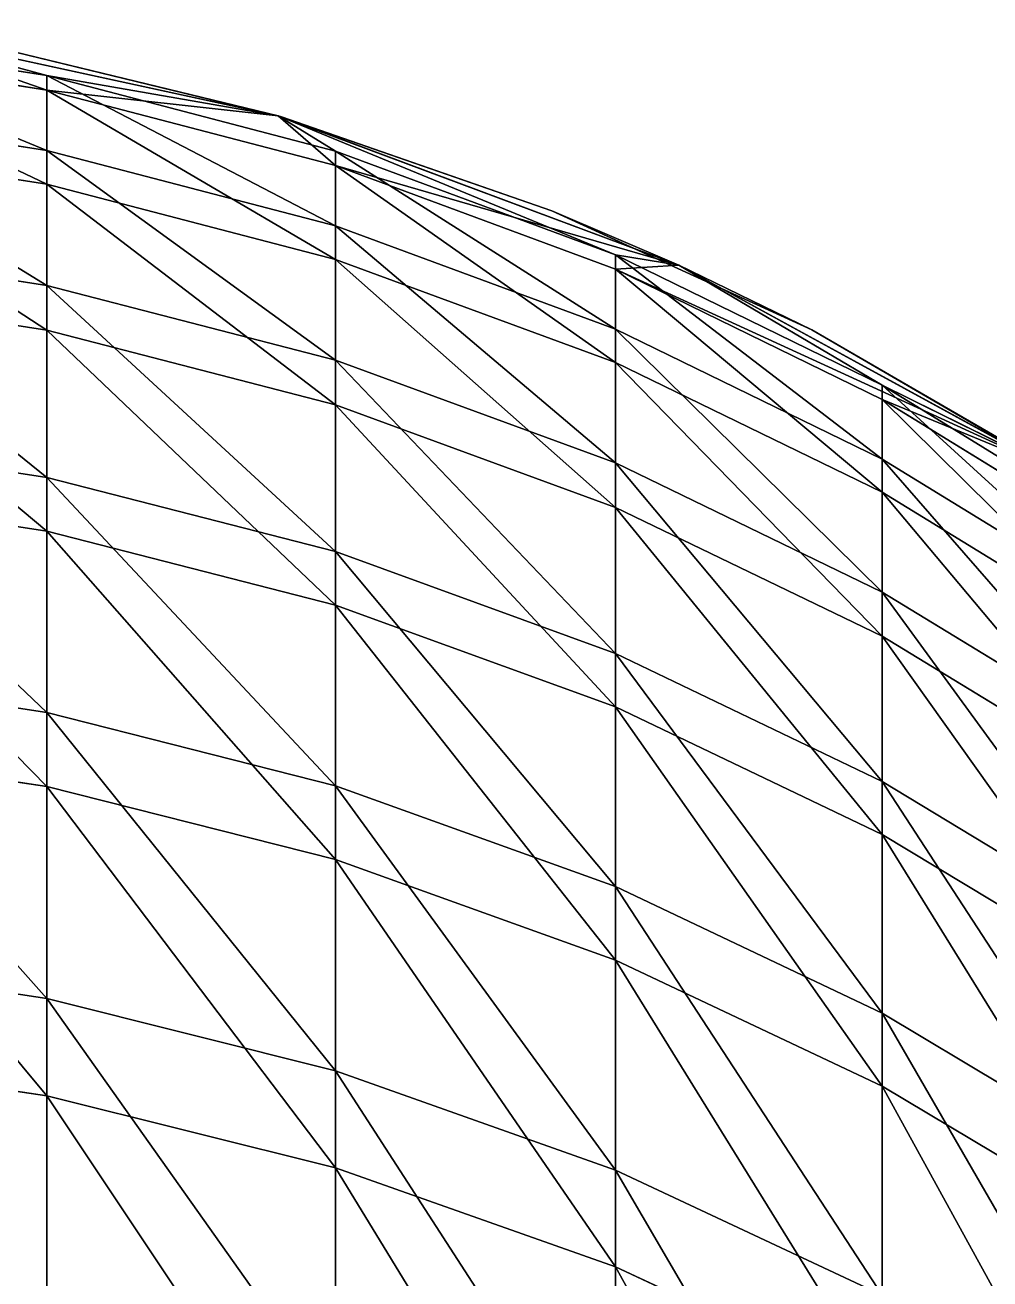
# Model space of a CAD drawing. Extents: x 207 to 387, y 94 to 160.
# Drawn here: x 252.8152 to 252.8877, y 159.5934 to 159.6876 of the extents above; entities that cross this region are included whole.
import ezdxf

# ---------------------------------------------------------------- set-up
doc = ezdxf.new("R2010")
doc.units = 0
doc.header["$LTSCALE"] = 2.54
doc.layers.get('0').update_dxf_attribs({"color": 13, "linetype": 'CONTINUOUS'})

# ---------------------------------------------------------------- blocks, each defined once
blk = doc.blocks.new('SP_05_ALTFIELD_CREDENZA_DW')
at = {"color": 0}
for p, q in [((133.834298, 0.122573, 76.481579), (133.834298, 0.095578, 76.560251)), ((133.834298, 0.122573, 76.481579), (133.834298, 0.095578, 76.560251)), ((133.85531, 0.11526, 76.478863), (133.85531, 0.088138, 76.557903)), ((133.85531, 0.11526, 76.478863), (133.85531, 0.088138, 76.557903)), ((133.834298, 0.088323, 79.791148), (133.834298, 0.113393, 79.868066)), ((133.834298, 0.088323, 79.791148), (133.834298, 0.113393, 79.868066)), ((133.876994, 0.109942, 76.476889), (133.876994, 0.08273, 76.556197)), ((133.876994, 0.109942, 76.476889), (133.876994, 0.08273, 76.556197)), ((133.85531, 0.080849, 79.793383), (133.85531, 0.106035, 79.870665)), ((133.85531, 0.080849, 79.793383), (133.85531, 0.106035, 79.870665)), ((133.834298, 0.095578, 76.560251), (133.814262, 0.104923, 76.5632)), ((133.814262, 0.104923, 76.5632), (133.814262, 0.082016, 76.642649)), ((133.814262, 0.104923, 76.5632), (133.814262, 0.082016, 76.642649)), ((133.834298, 0.095578, 76.560251), (133.814262, 0.104923, 76.5632)), ((133.876994, 0.075418, 79.795011), (133.876994, 0.100686, 79.87255)), ((133.876994, 0.075418, 79.795011), (133.876994, 0.100686, 79.87255)), ((133.834298, 0.088323, 79.791148), (133.814262, 0.09771, 79.788337)), ((133.834298, 0.088323, 79.791148), (133.814262, 0.09771, 79.788337)), ((133.814262, 0.076523, 79.710752), (133.814262, 0.09771, 79.788337)), ((133.814262, 0.076523, 79.710752), (133.814262, 0.09771, 79.788337)), ((133.85531, 0.088138, 76.557903), (133.834298, 0.095578, 76.560251)), ((133.834298, 0.095578, 76.560251), (133.834298, 0.072537, 76.64017)), ((133.834298, 0.095578, 76.560251), (133.834298, 0.072537, 76.64017)), ((133.85531, 0.088138, 76.557903), (133.834298, 0.095578, 76.560251)), ((133.814262, 0.082016, 76.642649), (133.795702, 0.093095, 76.645546)), ((133.814262, 0.082016, 76.642649), (133.795702, 0.093095, 76.645546)), ((133.814262, 0.076523, 79.710752), (133.795702, 0.08764, 79.708002)), ((133.814262, 0.076523, 79.710752), (133.795702, 0.08764, 79.708002)), ((133.85531, 0.080849, 79.793383), (133.834298, 0.088323, 79.791148)), ((133.85531, 0.080849, 79.793383), (133.834298, 0.088323, 79.791148)), ((133.834298, 0.06701, 79.713104), (133.834298, 0.088323, 79.791148)), ((133.834298, 0.06701, 79.713104), (133.834298, 0.088323, 79.791148)), ((133.876994, 0.08273, 76.556197), (133.85531, 0.088138, 76.557903)), ((133.85531, 0.088138, 76.557903), (133.85531, 0.064991, 76.638196)), ((133.85531, 0.088138, 76.557903), (133.85531, 0.064991, 76.638196)), ((133.876994, 0.08273, 76.556197), (133.85531, 0.088138, 76.557903)), ((133.834298, 0.072537, 76.64017), (133.814262, 0.082016, 76.642649)), ((133.814262, 0.082016, 76.642649), (133.814262, 0.063096, 76.723141)), ((133.814262, 0.082016, 76.642649), (133.814262, 0.063096, 76.723141)), ((133.834298, 0.072537, 76.64017), (133.814262, 0.082016, 76.642649)), ((133.899138, 0.079407, 76.555149), (133.876994, 0.08273, 76.556197)), ((133.876994, 0.08273, 76.556197), (133.876994, 0.059505, 76.636761)), ((133.876994, 0.08273, 76.556197), (133.876994, 0.059505, 76.636761)), ((133.899138, 0.079407, 76.555149), (133.876994, 0.08273, 76.556197)), ((133.876994, 0.075418, 79.795011), (133.85531, 0.080849, 79.793383)), ((133.876994, 0.075418, 79.795011), (133.85531, 0.080849, 79.793383)), ((133.85531, 0.059436, 79.714975), (133.85531, 0.080849, 79.793383)), ((133.85531, 0.059436, 79.714975), (133.85531, 0.080849, 79.793383)), ((133.834298, 0.06701, 79.713104), (133.814262, 0.076523, 79.710752)), ((133.834298, 0.06701, 79.713104), (133.814262, 0.076523, 79.710752)), ((133.814262, 0.05912, 79.632231), (133.814262, 0.076523, 79.710752)), ((133.814262, 0.05912, 79.632231), (133.814262, 0.076523, 79.710752)), ((133.899138, 0.072077, 79.79601), (133.876994, 0.075418, 79.795011)), ((133.899138, 0.072077, 79.79601), (133.876994, 0.075418, 79.795011)), ((133.876994, 0.053933, 79.716335), (133.876994, 0.075418, 79.795011)), ((133.876994, 0.053933, 79.716335), (133.876994, 0.075418, 79.795011)), ((133.814262, 0.063096, 76.723141), (133.795702, 0.074305, 76.725482)), ((133.814262, 0.063096, 76.723141), (133.795702, 0.074305, 76.725482)), ((133.85531, 0.064991, 76.638196), (133.834298, 0.072537, 76.64017)), ((133.834298, 0.072537, 76.64017), (133.834298, 0.053503, 76.721139)), ((133.834298, 0.072537, 76.64017), (133.834298, 0.053503, 76.721139)), ((133.85531, 0.064991, 76.638196), (133.834298, 0.072537, 76.64017)), ((133.814262, 0.05912, 79.632231), (133.795702, 0.070354, 79.630024)), ((133.814262, 0.05912, 79.632231), (133.795702, 0.070354, 79.630024)), ((133.85531, 0.059436, 79.714975), (133.834298, 0.06701, 79.713104)), ((133.85531, 0.059436, 79.714975), (133.834298, 0.06701, 79.713104)), ((133.834298, 0.049504, 79.634119), (133.834298, 0.06701, 79.713104)), ((133.834298, 0.049504, 79.634119), (133.834298, 0.06701, 79.713104)), ((133.876994, 0.059505, 76.636761), (133.85531, 0.064991, 76.638196)), ((133.85531, 0.064991, 76.638196), (133.85531, 0.045868, 76.719543)), ((133.85531, 0.064991, 76.638196), (133.85531, 0.045868, 76.719543)), ((133.876994, 0.059505, 76.636761), (133.85531, 0.064991, 76.638196)), ((133.834298, 0.053503, 76.721139), (133.814262, 0.063096, 76.723141)), ((133.814262, 0.063096, 76.723141), (133.814262, 0.048209, 76.804477)), ((133.814262, 0.063096, 76.723141), (133.814262, 0.048209, 76.804477)), ((133.834298, 0.053503, 76.721139), (133.814262, 0.063096, 76.723141)), ((133.814262, 0.048209, 76.804477), (133.795702, 0.059522, 76.806256)), ((133.814262, 0.048209, 76.804477), (133.795702, 0.059522, 76.806256)), ((133.876994, 0.053933, 79.716335), (133.85531, 0.059436, 79.714975)), ((133.876994, 0.053933, 79.716335), (133.85531, 0.059436, 79.714975)), ((133.85531, 0.041848, 79.63562), (133.85531, 0.059436, 79.714975)), ((133.85531, 0.041848, 79.63562), (133.85531, 0.059436, 79.714975)), ((133.899138, 0.05613, 76.635878), (133.876994, 0.059505, 76.636761)), ((133.876994, 0.059505, 76.636761), (133.876994, 0.040316, 76.718382)), ((133.876994, 0.059505, 76.636761), (133.876994, 0.040316, 76.718382)), ((133.899138, 0.05613, 76.635878), (133.876994, 0.059505, 76.636761)), ((133.834298, 0.049504, 79.634119), (133.814262, 0.05912, 79.632231)), ((133.834298, 0.049504, 79.634119), (133.814262, 0.05912, 79.632231)), ((133.814262, 0.044886, 79.548436), (133.814262, 0.05912, 79.632231)), ((133.814262, 0.044886, 79.548436), (133.814262, 0.05912, 79.632231)), ((133.814262, 0.044886, 79.548436), (133.795702, 0.056219, 79.546809)), ((133.814262, 0.044886, 79.548436), (133.795702, 0.056219, 79.546809)), ((133.899138, 0.050547, 79.717173), (133.876994, 0.053933, 79.716335)), ((133.899138, 0.050547, 79.717173), (133.876994, 0.053933, 79.716335)), ((133.876994, 0.036282, 79.636715), (133.876994, 0.053933, 79.716335)), ((133.876994, 0.036282, 79.636715), (133.876994, 0.053933, 79.716335)), ((133.85531, 0.045868, 76.719543), (133.834298, 0.053503, 76.721139)), ((133.834298, 0.053503, 76.721139), (133.834298, 0.038528, 76.802953)), ((133.834298, 0.053503, 76.721139), (133.834298, 0.038528, 76.802953)), ((133.85531, 0.045868, 76.719543), (133.834298, 0.053503, 76.721139)), ((133.85531, 0.041848, 79.63562), (133.834298, 0.049504, 79.634119)), ((133.85531, 0.041848, 79.63562), (133.834298, 0.049504, 79.634119)), ((133.834298, 0.035184, 79.54983), (133.834298, 0.049504, 79.634119)), ((133.834298, 0.035184, 79.54983), (133.834298, 0.049504, 79.634119)), ((133.814262, 0.037391, 76.886452), (133.795702, 0.048776, 76.887668)), ((133.814262, 0.037391, 76.886452), (133.795702, 0.048776, 76.887668)), ((133.834298, 0.038528, 76.802953), (133.814262, 0.048209, 76.804477)), ((133.814262, 0.048209, 76.804477), (133.814262, 0.037391, 76.886452)), ((133.814262, 0.048209, 76.804477), (133.814262, 0.037391, 76.886452)), ((133.834298, 0.038528, 76.802953), (133.814262, 0.048209, 76.804477)), ((133.814262, 0.034892, 79.463279), (133.795702, 0.046294, 79.462238)), ((133.814262, 0.034892, 79.463279), (133.795702, 0.046294, 79.462238)), ((133.876994, 0.040316, 76.718382), (133.85531, 0.045868, 76.719543)), ((133.85531, 0.045868, 76.719543), (133.85531, 0.030824, 76.801741)), ((133.85531, 0.045868, 76.719543), (133.85531, 0.030824, 76.801741)), ((133.876994, 0.040316, 76.718382), (133.85531, 0.045868, 76.719543)), ((133.834298, 0.035184, 79.54983), (133.814262, 0.044886, 79.548436)), ((133.834298, 0.035184, 79.54983), (133.814262, 0.044886, 79.548436)), ((133.814262, 0.034892, 79.463279), (133.814262, 0.044886, 79.548436)), ((133.814262, 0.034892, 79.463279), (133.814262, 0.044886, 79.548436)), ((133.795702, 0.041844, 76.974213), (133.814262, 0.030412, 76.973598)), ((133.795702, 0.041844, 76.974213), (133.814262, 0.030412, 76.973598)), ((133.876994, 0.036282, 79.636715), (133.85531, 0.041848, 79.63562)), ((133.876994, 0.036282, 79.636715), (133.85531, 0.041848, 79.63562)), ((133.85531, 0.027462, 79.550939), (133.85531, 0.041848, 79.63562)), ((133.85531, 0.027462, 79.550939), (133.85531, 0.041848, 79.63562)), ((133.814262, 0.029337, 79.378423), (133.795702, 0.04078, 79.37797)), ((133.814262, 0.029337, 79.378423), (133.795702, 0.04078, 79.37797)), ((133.899138, 0.036907, 76.717668), (133.876994, 0.040316, 76.718382)), ((133.876994, 0.040316, 76.718382), (133.876994, 0.02522, 76.800859)), ((133.876994, 0.040316, 76.718382), (133.876994, 0.02522, 76.800859)), ((133.899138, 0.036907, 76.717668), (133.876994, 0.040316, 76.718382)), ((133.85531, 0.030824, 76.801741), (133.834298, 0.038528, 76.802953)), ((133.834298, 0.038528, 76.802953), (133.834298, 0.027648, 76.885412)), ((133.834298, 0.038528, 76.802953), (133.834298, 0.027648, 76.885412)), ((133.85531, 0.030824, 76.801741), (133.834298, 0.038528, 76.802953)), ((133.834298, 0.027648, 76.885412), (133.814262, 0.037391, 76.886452)), ((133.814262, 0.037391, 76.886452), (133.814262, 0.030412, 76.973598)), ((133.814262, 0.037391, 76.886452), (133.814262, 0.030412, 76.973598)), ((133.834298, 0.027648, 76.885412), (133.814262, 0.037391, 76.886452)), ((133.899138, 0.032863, 79.637384), (133.876994, 0.036282, 79.636715)), ((133.899138, 0.032863, 79.637384), (133.876994, 0.036282, 79.636715)), ((133.876994, 0.021849, 79.551746), (133.876994, 0.036282, 79.636715)), ((133.876994, 0.021849, 79.551746), (133.876994, 0.036282, 79.636715)), ((133.819549, 0.025196, 77.186503), (133.801367, 0.035719, 77.062501)), ((133.801367, 0.035719, 79.312502), (133.819549, 0.025196, 79.1885)), ((133.801367, 0.035719, 79.312502), (133.82954, 0.020335, 79.312502)), ((133.801367, 0.035719, 79.312502), (133.819549, 0.025196, 79.1885)), ((133.82954, 0.020335, 77.062501), (133.801367, 0.035719, 77.062501)), ((133.819549, 0.025196, 77.186503), (133.801367, 0.035719, 77.062501)), ((133.82954, 0.020335, 77.062501), (133.801367, 0.035719, 77.062501)), ((133.834298, 0.020623, 76.973073), (133.801367, 0.035719, 77.062501)), ((133.834298, 0.020623, 76.973073), (133.801367, 0.035719, 77.062501)), ((133.814262, 0.030412, 76.973598), (133.801367, 0.035719, 77.062501)), ((133.814262, 0.030412, 76.973598), (133.801367, 0.035719, 77.062501)), ((133.801367, 0.035719, 79.312502), (133.82954, 0.020335, 79.312502)), ((133.801367, 0.035719, 79.312502), (133.814262, 0.029337, 79.378423)), ((133.801367, 0.035719, 79.312502), (133.814262, 0.029337, 79.378423)), ((133.834298, 0.025131, 79.464168), (133.814262, 0.034892, 79.463279)), ((133.834298, 0.025131, 79.464168), (133.814262, 0.034892, 79.463279)), ((133.814262, 0.029337, 79.378423), (133.814262, 0.034892, 79.463279)), ((133.814262, 0.029337, 79.378423), (133.814262, 0.034892, 79.463279)), ((133.85531, 0.027462, 79.550939), (133.834298, 0.035184, 79.54983)), ((133.85531, 0.027462, 79.550939), (133.834298, 0.035184, 79.54983)), ((133.834298, 0.025131, 79.464168), (133.834298, 0.035184, 79.54983)), ((133.834298, 0.025131, 79.464168), (133.834298, 0.035184, 79.54983)), ((133.814262, 0.030412, 76.973598), (133.834298, 0.020623, 76.973073)), ((133.814262, 0.030412, 76.973598), (133.834298, 0.020623, 76.973073)), ((133.876994, 0.02522, 76.800859), (133.85531, 0.030824, 76.801741)), ((133.85531, 0.030824, 76.801741), (133.85531, 0.019892, 76.884585)), ((133.85531, 0.030824, 76.801741), (133.85531, 0.019892, 76.884585)), ((133.876994, 0.02522, 76.800859), (133.85531, 0.030824, 76.801741)), ((133.834298, 0.019545, 79.378814), (133.814262, 0.029337, 79.378423)), ((133.82954, 0.020335, 79.312502), (133.814262, 0.029337, 79.378423)), ((133.834298, 0.019545, 79.378814), (133.814262, 0.029337, 79.378423)), ((133.82954, 0.020335, 79.312502), (133.814262, 0.029337, 79.378423)), ((133.85531, 0.019892, 76.884585), (133.834298, 0.027648, 76.885412)), ((133.834298, 0.027648, 76.885412), (133.834298, 0.020623, 76.973073)), ((133.834298, 0.027648, 76.885412), (133.834298, 0.020623, 76.973073)), ((133.85531, 0.019892, 76.884585), (133.834298, 0.027648, 76.885412)), ((133.876994, 0.021849, 79.551746), (133.85531, 0.027462, 79.550939)), ((133.876994, 0.021849, 79.551746), (133.85531, 0.027462, 79.550939)), ((133.85531, 0.017362, 79.464878), (133.85531, 0.027462, 79.550939)), ((133.85531, 0.017362, 79.464878), (133.85531, 0.027462, 79.550939)), ((133.819549, 0.025196, 79.1885), (133.819549, 0.025196, 77.186503)), ((133.839084, 0.016239, 77.186503), (133.819549, 0.025196, 77.186503)), ((133.819549, 0.025196, 79.1885), (133.819549, 0.025196, 77.186503)), ((133.819549, 0.025196, 79.1885), (133.839084, 0.016239, 79.1885)), ((133.819549, 0.025196, 79.1885), (133.839084, 0.016239, 79.1885)), ((133.819549, 0.025196, 79.1885), (133.82954, 0.020335, 79.312502)), ((133.819549, 0.025196, 79.1885), (133.82954, 0.020335, 79.312502)), ((133.839084, 0.016239, 77.186503), (133.819549, 0.025196, 77.186503)), ((133.82954, 0.020335, 77.062501), (133.819549, 0.025196, 77.186503)), ((133.82954, 0.020335, 77.062501), (133.819549, 0.025196, 77.186503)), ((133.85531, 0.017362, 79.464878), (133.834298, 0.025131, 79.464168)), ((133.85531, 0.017362, 79.464878), (133.834298, 0.025131, 79.464168)), ((133.834298, 0.019545, 79.378814), (133.834298, 0.025131, 79.464168)), ((133.834298, 0.019545, 79.378814), (133.834298, 0.025131, 79.464168)), ((133.899138, 0.021777, 76.800316), (133.876994, 0.02522, 76.800859)), ((133.876994, 0.02522, 76.800859), (133.876994, 0.014251, 76.883984)), ((133.876994, 0.02522, 76.800859), (133.876994, 0.014251, 76.883984)), ((133.899138, 0.021777, 76.800316), (133.876994, 0.02522, 76.800859)), ((133.899138, 0.018399, 79.55224), (133.876994, 0.021849, 79.551746)), ((133.899138, 0.018399, 79.55224), (133.876994, 0.021849, 79.551746)), ((133.876994, 0.011714, 79.465393), (133.876994, 0.021849, 79.551746)), ((133.876994, 0.011714, 79.465393), (133.876994, 0.021849, 79.551746)), ((133.82954, 0.020335, 77.062501), (133.834298, 0.020623, 76.973073)), ((133.82954, 0.020335, 77.062501), (133.834298, 0.020623, 76.973073)), ((133.82954, 0.020335, 79.312502), (133.839084, 0.016239, 79.1885)), ((133.82954, 0.020335, 79.312502), (133.859615, 0.009115, 79.312502)), ((133.859388, 0.009184, 79.1885), (133.82954, 0.020335, 79.312502)), ((133.859388, 0.009184, 79.1885), (133.82954, 0.020335, 79.312502)), ((133.82954, 0.020335, 79.312502), (133.839084, 0.016239, 79.1885)), ((133.839084, 0.016239, 77.186503), (133.82954, 0.020335, 77.062501)), ((133.859615, 0.009115, 77.062501), (133.82954, 0.020335, 77.062501)), ((133.839084, 0.016239, 77.186503), (133.82954, 0.020335, 77.062501)), ((133.859615, 0.009115, 77.062501), (133.82954, 0.020335, 77.062501)), ((133.85531, 0.012837, 76.972654), (133.82954, 0.020335, 77.062501)), ((133.85531, 0.012837, 76.972654), (133.82954, 0.020335, 77.062501)), ((133.82954, 0.020335, 79.312502), (133.859615, 0.009115, 79.312502)), ((133.82954, 0.020335, 79.312502), (133.834298, 0.019545, 79.378814)), ((133.82954, 0.020335, 79.312502), (133.834298, 0.019545, 79.378814)), ((133.834298, 0.020623, 76.973073), (133.85531, 0.012837, 76.972654)), ((133.834298, 0.020623, 76.973073), (133.85531, 0.012837, 76.972654)), ((133.876994, 0.014251, 76.883984), (133.85531, 0.019892, 76.884585)), ((133.85531, 0.019892, 76.884585), (133.85531, 0.012837, 76.972654)), ((133.85531, 0.019892, 76.884585), (133.85531, 0.012837, 76.972654)), ((133.876994, 0.014251, 76.883984), (133.85531, 0.019892, 76.884585)), ((133.85531, 0.011752, 79.379123), (133.834298, 0.019545, 79.378814)), ((133.859615, 0.009115, 79.312502), (133.834298, 0.019545, 79.378814)), ((133.85531, 0.011752, 79.379123), (133.834298, 0.019545, 79.378814)), ((133.859615, 0.009115, 79.312502), (133.834298, 0.019545, 79.378814)), ((133.876994, 0.011714, 79.465393), (133.85531, 0.017362, 79.464878)), ((133.876994, 0.011714, 79.465393), (133.85531, 0.017362, 79.464878)), ((133.85531, 0.011752, 79.379123), (133.85531, 0.017362, 79.464878)), ((133.85531, 0.011752, 79.379123), (133.85531, 0.017362, 79.464878)), ((133.839084, 0.016239, 79.1885), (133.839084, 0.016239, 77.186503)), ((133.839084, 0.016239, 79.1885), (133.859388, 0.009184, 79.1885)), ((133.839084, 0.016239, 77.186503), (133.859615, 0.009115, 77.062501)), ((133.839084, 0.016239, 79.1885), (133.839084, 0.016239, 77.186503)), ((133.839084, 0.016239, 79.1885), (133.859388, 0.009184, 79.1885)), ((133.839084, 0.016239, 77.186503), (133.859615, 0.009115, 77.062501)), ((133.899138, 0.010787, 76.883613), (133.876994, 0.014251, 76.883984)), ((133.876994, 0.014251, 76.883984), (133.876994, 0.007172, 76.972352)), ((133.876994, 0.014251, 76.883984), (133.876994, 0.007172, 76.972352)), ((133.899138, 0.010787, 76.883613), (133.876994, 0.014251, 76.883984)), ((133.85531, 0.012837, 76.972654), (133.876994, 0.007172, 76.972352)), ((133.85531, 0.012837, 76.972654), (133.876994, 0.007172, 76.972352)), ((133.85531, 0.012837, 76.972654), (133.859615, 0.009115, 77.062501)), ((133.85531, 0.012837, 76.972654), (133.859615, 0.009115, 77.062501)), ((133.876994, 0.006084, 79.37935), (133.85531, 0.011752, 79.379123)), ((133.85531, 0.011752, 79.379123), (133.859615, 0.009115, 79.312502)), ((133.85531, 0.011752, 79.379123), (133.859615, 0.009115, 79.312502)), ((133.876994, 0.006084, 79.37935), (133.85531, 0.011752, 79.379123)), ((133.899138, 0.008247, 79.465709), (133.876994, 0.011714, 79.465393)), ((133.899138, 0.008247, 79.465709), (133.876994, 0.011714, 79.465393)), ((133.876994, 0.006084, 79.37935), (133.876994, 0.011714, 79.465393)), ((133.876994, 0.006084, 79.37935), (133.876994, 0.011714, 79.465393)), ((133.859388, 0.009184, 79.1885), (133.859615, 0.009115, 77.062501)), ((133.859388, 0.009184, 79.1885), (133.859615, 0.009115, 77.062501)), ((133.859388, 0.009184, 79.1885), (133.859615, 0.009115, 79.312502)), ((133.859388, 0.009184, 79.1885), (133.859615, 0.009115, 79.312502)), ((133.880269, 0.004096, 77.186503), (133.859615, 0.009115, 77.062501)), ((133.880269, 0.004096, 79.1885), (133.859615, 0.009115, 79.312502)), ((133.859615, 0.009115, 79.312502), (133.890988, 0.00229, 79.312502)), ((133.880269, 0.004096, 79.1885), (133.859615, 0.009115, 79.312502)), ((133.890988, 0.00229, 77.062501), (133.859615, 0.009115, 77.062501)), ((133.880269, 0.004096, 77.186503), (133.859615, 0.009115, 77.062501)), ((133.890988, 0.00229, 77.062501), (133.859615, 0.009115, 77.062501)), ((133.876994, 0.007172, 76.972352), (133.859615, 0.009115, 77.062501)), ((133.876994, 0.007172, 76.972352), (133.859615, 0.009115, 77.062501)), ((133.876994, 0.006084, 79.37935), (133.859615, 0.009115, 79.312502)), ((133.859615, 0.009115, 79.312502), (133.890988, 0.00229, 79.312502)), ((133.876994, 0.006084, 79.37935), (133.859615, 0.009115, 79.312502)), ((133.876994, 0.007172, 76.972352), (133.899138, 0.003691, 76.972166)), ((133.890988, 0.00229, 77.062501), (133.876994, 0.007172, 76.972352)), ((133.876994, 0.007172, 76.972352), (133.899138, 0.003691, 76.972166)), ((133.890988, 0.00229, 77.062501), (133.876994, 0.007172, 76.972352)), ((133.899138, 0.002602, 79.379487), (133.876994, 0.006084, 79.37935)), ((133.890988, 0.00229, 79.312502), (133.876994, 0.006084, 79.37935)), ((133.899138, 0.002602, 79.379487), (133.876994, 0.006084, 79.37935)), ((133.890988, 0.00229, 79.312502), (133.876994, 0.006084, 79.37935))]:
    blk.add_line(p, q, dxfattribs=at)
at = {"color": 18}
mesh = blk.add_polyface(dxfattribs=at)
corners = [(133.814262, 0.13176, 76.484988), (133.834298, 0.095578, 76.560251), (133.834298, 0.122573, 76.481579), (133.814262, 0.104923, 76.5632)]
mesh.append_faces([[corners[k] for k in face] for face in [(0, 1, 2), (1, 0, 3)]], dxfattribs={"vtx0": -1, "color": 18})
mesh = blk.add_polyface(dxfattribs=at)
corners = [(133.814262, 0.122631, 79.864805), (133.834298, 0.088323, 79.791148), (133.814262, 0.09771, 79.788337), (133.834298, 0.113393, 79.868066)]
mesh.append_faces([[corners[k] for k in face] for face in [(0, 1, 2), (1, 0, 3)]], dxfattribs={"vtx0": -1, "color": 18})
mesh = blk.add_polyface(dxfattribs=at)
corners = [(133.834298, 0.122573, 76.481579), (133.85531, 0.088138, 76.557903), (133.85531, 0.11526, 76.478863), (133.834298, 0.095578, 76.560251)]
mesh.append_faces([[corners[k] for k in face] for face in [(0, 1, 2), (1, 0, 3)]], dxfattribs={"vtx0": -1, "color": 18})
mesh = blk.add_polyface(dxfattribs=at)
corners = [(133.795702, 0.115844, 76.566644), (133.814262, 0.082016, 76.642649), (133.814262, 0.104923, 76.5632), (133.795702, 0.093095, 76.645546)]
mesh.append_faces([[corners[k] for k in face] for face in [(0, 1, 2), (1, 0, 3)]], dxfattribs={"vtx0": -1, "color": 18})
mesh = blk.add_polyface(dxfattribs=at)
corners = [(133.85531, 0.11526, 76.478863), (133.876994, 0.08273, 76.556197), (133.876994, 0.109942, 76.476889), (133.85531, 0.088138, 76.557903)]
mesh.append_faces([[corners[k] for k in face] for face in [(0, 1, 2), (1, 0, 3)]], dxfattribs={"vtx0": -1, "color": 18})
mesh = blk.add_polyface(dxfattribs=at)
corners = [(133.834298, 0.113393, 79.868066), (133.85531, 0.080849, 79.793383), (133.834298, 0.088323, 79.791148), (133.85531, 0.106035, 79.870665)]
mesh.append_faces([[corners[k] for k in face] for face in [(0, 1, 2), (1, 0, 3)]], dxfattribs={"vtx0": -1, "color": 18})
mesh = blk.add_polyface(dxfattribs=at)
corners = [(133.876994, 0.109942, 76.476889), (133.899138, 0.079407, 76.555149), (133.899138, 0.106674, 76.475677), (133.876994, 0.08273, 76.556197)]
mesh.append_faces([[corners[k] for k in face] for face in [(0, 1, 2), (1, 0, 3)]], dxfattribs={"vtx0": -1, "color": 18})
mesh = blk.add_polyface(dxfattribs=at)
corners = [(133.795702, 0.108679, 79.785054), (133.814262, 0.076523, 79.710752), (133.795702, 0.08764, 79.708002), (133.814262, 0.09771, 79.788337)]
mesh.append_faces([[corners[k] for k in face] for face in [(0, 1, 2), (1, 0, 3)]], dxfattribs={"vtx0": -1, "color": 18})
mesh = blk.add_polyface(dxfattribs=at)
corners = [(133.85531, 0.106035, 79.870665), (133.876994, 0.075418, 79.795011), (133.85531, 0.080849, 79.793383), (133.876994, 0.100686, 79.87255)]
mesh.append_faces([[corners[k] for k in face] for face in [(0, 1, 2), (1, 0, 3)]], dxfattribs={"vtx0": -1, "color": 18})
mesh = blk.add_polyface(dxfattribs=at)
corners = [(133.814262, 0.104923, 76.5632), (133.834298, 0.072537, 76.64017), (133.834298, 0.095578, 76.560251), (133.814262, 0.082016, 76.642649)]
mesh.append_faces([[corners[k] for k in face] for face in [(0, 1, 2), (1, 0, 3)]], dxfattribs={"vtx0": -1, "color": 18})
mesh = blk.add_polyface(dxfattribs=at)
corners = [(133.876994, 0.100686, 79.87255), (133.899138, 0.072077, 79.79601), (133.876994, 0.075418, 79.795011), (133.899138, 0.097401, 79.873711)]
mesh.append_faces([[corners[k] for k in face] for face in [(0, 1, 2), (1, 0, 3)]], dxfattribs={"vtx0": -1, "color": 18})
mesh = blk.add_polyface(dxfattribs=at)
corners = [(133.814262, 0.09771, 79.788337), (133.834298, 0.06701, 79.713104), (133.814262, 0.076523, 79.710752), (133.834298, 0.088323, 79.791148)]
mesh.append_faces([[corners[k] for k in face] for face in [(0, 1, 2), (1, 0, 3)]], dxfattribs={"vtx0": -1, "color": 18})
mesh = blk.add_polyface(dxfattribs=at)
corners = [(133.834298, 0.095578, 76.560251), (133.85531, 0.064991, 76.638196), (133.85531, 0.088138, 76.557903), (133.834298, 0.072537, 76.64017)]
mesh.append_faces([[corners[k] for k in face] for face in [(0, 1, 2), (1, 0, 3)]], dxfattribs={"vtx0": -1, "color": 18})
mesh = blk.add_polyface(dxfattribs=at)
corners = [(133.795702, 0.093095, 76.645546), (133.814262, 0.063096, 76.723141), (133.814262, 0.082016, 76.642649), (133.795702, 0.074305, 76.725482)]
mesh.append_faces([[corners[k] for k in face] for face in [(0, 1, 2), (1, 0, 3)]], dxfattribs={"vtx0": -1, "color": 18})
mesh = blk.add_polyface(dxfattribs=at)
corners = [(133.795702, 0.08764, 79.708002), (133.814262, 0.05912, 79.632231), (133.795702, 0.070354, 79.630024), (133.814262, 0.076523, 79.710752)]
mesh.append_faces([[corners[k] for k in face] for face in [(0, 1, 2), (1, 0, 3)]], dxfattribs={"vtx0": -1, "color": 18})
mesh = blk.add_polyface(dxfattribs=at)
corners = [(133.834298, 0.088323, 79.791148), (133.85531, 0.059436, 79.714975), (133.834298, 0.06701, 79.713104), (133.85531, 0.080849, 79.793383)]
mesh.append_faces([[corners[k] for k in face] for face in [(0, 1, 2), (1, 0, 3)]], dxfattribs={"vtx0": -1, "color": 18})
mesh = blk.add_polyface(dxfattribs=at)
corners = [(133.85531, 0.088138, 76.557903), (133.876994, 0.059505, 76.636761), (133.876994, 0.08273, 76.556197), (133.85531, 0.064991, 76.638196)]
mesh.append_faces([[corners[k] for k in face] for face in [(0, 1, 2), (1, 0, 3)]], dxfattribs={"vtx0": -1, "color": 18})
mesh = blk.add_polyface(dxfattribs=at)
corners = [(133.814262, 0.082016, 76.642649), (133.834298, 0.053503, 76.721139), (133.834298, 0.072537, 76.64017), (133.814262, 0.063096, 76.723141)]
mesh.append_faces([[corners[k] for k in face] for face in [(0, 1, 2), (1, 0, 3)]], dxfattribs={"vtx0": -1, "color": 18})
mesh = blk.add_polyface(dxfattribs=at)
corners = [(133.876994, 0.08273, 76.556197), (133.899138, 0.05613, 76.635878), (133.899138, 0.079407, 76.555149), (133.876994, 0.059505, 76.636761)]
mesh.append_faces([[corners[k] for k in face] for face in [(0, 1, 2), (1, 0, 3)]], dxfattribs={"vtx0": -1, "color": 18})
mesh = blk.add_polyface(dxfattribs=at)
corners = [(133.85531, 0.080849, 79.793383), (133.876994, 0.053933, 79.716335), (133.85531, 0.059436, 79.714975), (133.876994, 0.075418, 79.795011)]
mesh.append_faces([[corners[k] for k in face] for face in [(0, 1, 2), (1, 0, 3)]], dxfattribs={"vtx0": -1, "color": 18})
mesh = blk.add_polyface(dxfattribs=at)
corners = [(133.814262, 0.076523, 79.710752), (133.834298, 0.049504, 79.634119), (133.814262, 0.05912, 79.632231), (133.834298, 0.06701, 79.713104)]
mesh.append_faces([[corners[k] for k in face] for face in [(0, 1, 2), (1, 0, 3)]], dxfattribs={"vtx0": -1, "color": 18})
mesh = blk.add_polyface(dxfattribs=at)
corners = [(133.876994, 0.075418, 79.795011), (133.899138, 0.050547, 79.717173), (133.876994, 0.053933, 79.716335), (133.899138, 0.072077, 79.79601)]
mesh.append_faces([[corners[k] for k in face] for face in [(0, 1, 2), (1, 0, 3)]], dxfattribs={"vtx0": -1, "color": 18})
mesh = blk.add_polyface(dxfattribs=at)
corners = [(133.795702, 0.074305, 76.725482), (133.814262, 0.048209, 76.804477), (133.814262, 0.063096, 76.723141), (133.795702, 0.059522, 76.806256)]
mesh.append_faces([[corners[k] for k in face] for face in [(0, 1, 2), (1, 0, 3)]], dxfattribs={"vtx0": -1, "color": 18})
mesh = blk.add_polyface(dxfattribs=at)
corners = [(133.834298, 0.072537, 76.64017), (133.85531, 0.045868, 76.719543), (133.85531, 0.064991, 76.638196), (133.834298, 0.053503, 76.721139)]
mesh.append_faces([[corners[k] for k in face] for face in [(0, 1, 2), (1, 0, 3)]], dxfattribs={"vtx0": -1, "color": 18})
mesh = blk.add_polyface(dxfattribs=at)
corners = [(133.795702, 0.070354, 79.630024), (133.814262, 0.044886, 79.548436), (133.795702, 0.056219, 79.546809), (133.814262, 0.05912, 79.632231)]
mesh.append_faces([[corners[k] for k in face] for face in [(0, 1, 2), (1, 0, 3)]], dxfattribs={"vtx0": -1, "color": 18})
mesh = blk.add_polyface(dxfattribs=at)
corners = [(133.834298, 0.06701, 79.713104), (133.85531, 0.041848, 79.63562), (133.834298, 0.049504, 79.634119), (133.85531, 0.059436, 79.714975)]
mesh.append_faces([[corners[k] for k in face] for face in [(0, 1, 2), (1, 0, 3)]], dxfattribs={"vtx0": -1, "color": 18})
mesh = blk.add_polyface(dxfattribs=at)
corners = [(133.85531, 0.064991, 76.638196), (133.876994, 0.040316, 76.718382), (133.876994, 0.059505, 76.636761), (133.85531, 0.045868, 76.719543)]
mesh.append_faces([[corners[k] for k in face] for face in [(0, 1, 2), (1, 0, 3)]], dxfattribs={"vtx0": -1, "color": 18})
mesh = blk.add_polyface(dxfattribs=at)
corners = [(133.814262, 0.063096, 76.723141), (133.834298, 0.038528, 76.802953), (133.834298, 0.053503, 76.721139), (133.814262, 0.048209, 76.804477)]
mesh.append_faces([[corners[k] for k in face] for face in [(0, 1, 2), (1, 0, 3)]], dxfattribs={"vtx0": -1, "color": 18})
mesh = blk.add_polyface(dxfattribs=at)
corners = [(133.795702, 0.059522, 76.806256), (133.814262, 0.037391, 76.886452), (133.814262, 0.048209, 76.804477), (133.795702, 0.048776, 76.887668)]
mesh.append_faces([[corners[k] for k in face] for face in [(0, 1, 2), (1, 0, 3)]], dxfattribs={"vtx0": -1, "color": 18})
mesh = blk.add_polyface(dxfattribs=at)
corners = [(133.85531, 0.059436, 79.714975), (133.876994, 0.036282, 79.636715), (133.85531, 0.041848, 79.63562), (133.876994, 0.053933, 79.716335)]
mesh.append_faces([[corners[k] for k in face] for face in [(0, 1, 2), (1, 0, 3)]], dxfattribs={"vtx0": -1, "color": 18})
mesh = blk.add_polyface(dxfattribs=at)
corners = [(133.876994, 0.059505, 76.636761), (133.899138, 0.036907, 76.717668), (133.899138, 0.05613, 76.635878), (133.876994, 0.040316, 76.718382)]
mesh.append_faces([[corners[k] for k in face] for face in [(0, 1, 2), (1, 0, 3)]], dxfattribs={"vtx0": -1, "color": 18})
mesh = blk.add_polyface(dxfattribs=at)
corners = [(133.814262, 0.05912, 79.632231), (133.834298, 0.035184, 79.54983), (133.814262, 0.044886, 79.548436), (133.834298, 0.049504, 79.634119)]
mesh.append_faces([[corners[k] for k in face] for face in [(0, 1, 2), (1, 0, 3)]], dxfattribs={"vtx0": -1, "color": 18})
mesh = blk.add_polyface(dxfattribs=at)
corners = [(133.795702, 0.056219, 79.546809), (133.814262, 0.034892, 79.463279), (133.795702, 0.046294, 79.462238), (133.814262, 0.044886, 79.548436)]
mesh.append_faces([[corners[k] for k in face] for face in [(0, 1, 2), (1, 0, 3)]], dxfattribs={"vtx0": -1, "color": 18})
mesh = blk.add_polyface(dxfattribs=at)
corners = [(133.876994, 0.053933, 79.716335), (133.899138, 0.032863, 79.637384), (133.876994, 0.036282, 79.636715), (133.899138, 0.050547, 79.717173)]
mesh.append_faces([[corners[k] for k in face] for face in [(0, 1, 2), (1, 0, 3)]], dxfattribs={"vtx0": -1, "color": 18})
mesh = blk.add_polyface(dxfattribs=at)
corners = [(133.834298, 0.053503, 76.721139), (133.85531, 0.030824, 76.801741), (133.85531, 0.045868, 76.719543), (133.834298, 0.038528, 76.802953)]
mesh.append_faces([[corners[k] for k in face] for face in [(0, 1, 2), (1, 0, 3)]], dxfattribs={"vtx0": -1, "color": 18})
mesh = blk.add_polyface(dxfattribs=at)
corners = [(133.834298, 0.049504, 79.634119), (133.85531, 0.027462, 79.550939), (133.834298, 0.035184, 79.54983), (133.85531, 0.041848, 79.63562)]
mesh.append_faces([[corners[k] for k in face] for face in [(0, 1, 2), (1, 0, 3)]], dxfattribs={"vtx0": -1, "color": 18})
mesh = blk.add_polyface(dxfattribs=at)
corners = [(133.795702, 0.048776, 76.887668), (133.814262, 0.030412, 76.973598), (133.814262, 0.037391, 76.886452), (133.795702, 0.041844, 76.974213)]
mesh.append_faces([[corners[k] for k in face] for face in [(0, 1, 2), (1, 0, 3)]], dxfattribs={"vtx0": -1, "color": 18})
mesh = blk.add_polyface(dxfattribs=at)
corners = [(133.814262, 0.048209, 76.804477), (133.834298, 0.027648, 76.885412), (133.834298, 0.038528, 76.802953), (133.814262, 0.037391, 76.886452)]
mesh.append_faces([[corners[k] for k in face] for face in [(0, 1, 2), (1, 0, 3)]], dxfattribs={"vtx0": -1, "color": 18})
mesh = blk.add_polyface(dxfattribs=at)
corners = [(133.795702, 0.046294, 79.462238), (133.814262, 0.029337, 79.378423), (133.795702, 0.04078, 79.37797), (133.814262, 0.034892, 79.463279)]
mesh.append_faces([[corners[k] for k in face] for face in [(0, 1, 2), (1, 0, 3)]], dxfattribs={"vtx0": -1, "color": 18})
mesh = blk.add_polyface(dxfattribs=at)
corners = [(133.85531, 0.045868, 76.719543), (133.876994, 0.02522, 76.800859), (133.876994, 0.040316, 76.718382), (133.85531, 0.030824, 76.801741)]
mesh.append_faces([[corners[k] for k in face] for face in [(0, 1, 2), (1, 0, 3)]], dxfattribs={"vtx0": -1, "color": 18})
mesh = blk.add_polyface(dxfattribs=at)
corners = [(133.814262, 0.044886, 79.548436), (133.834298, 0.025131, 79.464168), (133.814262, 0.034892, 79.463279), (133.834298, 0.035184, 79.54983)]
mesh.append_faces([[corners[k] for k in face] for face in [(0, 1, 2), (1, 0, 3)]], dxfattribs={"vtx0": -1, "color": 18})
mesh = blk.add_polyface(dxfattribs=at)
corners = [(133.801367, 0.035719, 77.062501), (133.814262, 0.030412, 76.973598), (133.795702, 0.041844, 76.974213)]
mesh.append_faces([[corners[k] for k in face] for face in [(0, 1, 2)]], dxfattribs={"color": 18})
mesh = blk.add_polyface(dxfattribs=at)
corners = [(133.85531, 0.041848, 79.63562), (133.876994, 0.021849, 79.551746), (133.85531, 0.027462, 79.550939), (133.876994, 0.036282, 79.636715)]
mesh.append_faces([[corners[k] for k in face] for face in [(0, 1, 2), (1, 0, 3)]], dxfattribs={"vtx0": -1, "color": 18})
mesh = blk.add_polyface(dxfattribs=at)
corners = [(133.814262, 0.029337, 79.378423), (133.801367, 0.035719, 79.312502), (133.795702, 0.04078, 79.37797)]
mesh.append_faces([[corners[k] for k in face] for face in [(0, 1, 2)]], dxfattribs={"color": 18})
mesh = blk.add_polyface(dxfattribs=at)
corners = [(133.876994, 0.040316, 76.718382), (133.899138, 0.021777, 76.800316), (133.899138, 0.036907, 76.717668), (133.876994, 0.02522, 76.800859)]
mesh.append_faces([[corners[k] for k in face] for face in [(0, 1, 2), (1, 0, 3)]], dxfattribs={"vtx0": -1, "color": 18})
mesh = blk.add_polyface(dxfattribs=at)
corners = [(133.834298, 0.038528, 76.802953), (133.85531, 0.019892, 76.884585), (133.85531, 0.030824, 76.801741), (133.834298, 0.027648, 76.885412)]
mesh.append_faces([[corners[k] for k in face] for face in [(0, 1, 2), (1, 0, 3)]], dxfattribs={"vtx0": -1, "color": 18})
mesh = blk.add_polyface(dxfattribs=at)
corners = [(133.814262, 0.037391, 76.886452), (133.834298, 0.020623, 76.973073), (133.834298, 0.027648, 76.885412), (133.814262, 0.030412, 76.973598)]
mesh.append_faces([[corners[k] for k in face] for face in [(0, 1, 2), (1, 0, 3)]], dxfattribs={"vtx0": -1, "color": 18})
mesh = blk.add_polyface(dxfattribs=at)
corners = [(133.800453, 0.03631, 79.1885), (133.819549, 0.025196, 77.186503), (133.801367, 0.035719, 77.062501), (133.819549, 0.025196, 79.1885), (133.801367, 0.035719, 79.312502)]
mesh.append_faces([[corners[k] for k in face] for face in [(0, 1, 2), (3, 0, 4)]], dxfattribs={"vtx0": -1, "color": 18})
mesh.append_faces([[corners[k] for k in face] for face in [(1, 0, 3)]], dxfattribs={"vtx0": -1, "vtx1": -1, "color": 18})
mesh = blk.add_polyface(dxfattribs=at)
corners = [(133.876994, 0.036282, 79.636715), (133.899138, 0.018399, 79.55224), (133.876994, 0.021849, 79.551746), (133.899138, 0.032863, 79.637384)]
mesh.append_faces([[corners[k] for k in face] for face in [(0, 1, 2), (1, 0, 3)]], dxfattribs={"vtx0": -1, "color": 18})
mesh = blk.add_polyface(dxfattribs=at)
corners = [(133.82954, 0.020335, 79.312502), (133.819549, 0.025196, 79.1885), (133.801367, 0.035719, 79.312502)]
mesh.append_faces([[corners[k] for k in face] for face in [(0, 1, 2)]], dxfattribs={"color": 18})
mesh = blk.add_polyface(dxfattribs=at)
corners = [(133.819549, 0.025196, 77.186503), (133.82954, 0.020335, 77.062501), (133.801367, 0.035719, 77.062501)]
mesh.append_faces([[corners[k] for k in face] for face in [(0, 1, 2)]], dxfattribs={"color": 18})
mesh = blk.add_polyface(dxfattribs=at)
corners = [(133.82954, 0.020335, 77.062501), (133.834298, 0.020623, 76.973073), (133.801367, 0.035719, 77.062501)]
mesh.append_faces([[corners[k] for k in face] for face in [(0, 1, 2)]], dxfattribs={"color": 18})
mesh = blk.add_polyface(dxfattribs=at)
corners = [(133.801367, 0.035719, 77.062501), (133.834298, 0.020623, 76.973073), (133.814262, 0.030412, 76.973598)]
mesh.append_faces([[corners[k] for k in face] for face in [(0, 1, 2)]], dxfattribs={"color": 18})
mesh = blk.add_polyface(dxfattribs=at)
corners = [(133.814262, 0.029337, 79.378423), (133.82954, 0.020335, 79.312502), (133.801367, 0.035719, 79.312502)]
mesh.append_faces([[corners[k] for k in face] for face in [(0, 1, 2)]], dxfattribs={"color": 18})
mesh = blk.add_polyface(dxfattribs=at)
corners = [(133.814262, 0.034892, 79.463279), (133.834298, 0.019545, 79.378814), (133.814262, 0.029337, 79.378423), (133.834298, 0.025131, 79.464168)]
mesh.append_faces([[corners[k] for k in face] for face in [(0, 1, 2), (1, 0, 3)]], dxfattribs={"vtx0": -1, "color": 18})
mesh = blk.add_polyface(dxfattribs=at)
corners = [(133.834298, 0.035184, 79.54983), (133.85531, 0.017362, 79.464878), (133.834298, 0.025131, 79.464168), (133.85531, 0.027462, 79.550939)]
mesh.append_faces([[corners[k] for k in face] for face in [(0, 1, 2), (1, 0, 3)]], dxfattribs={"vtx0": -1, "color": 18})
mesh = blk.add_polyface(dxfattribs=at)
corners = [(133.85531, 0.030824, 76.801741), (133.876994, 0.014251, 76.883984), (133.876994, 0.02522, 76.800859), (133.85531, 0.019892, 76.884585)]
mesh.append_faces([[corners[k] for k in face] for face in [(0, 1, 2), (1, 0, 3)]], dxfattribs={"vtx0": -1, "color": 18})
mesh = blk.add_polyface(dxfattribs=at)
corners = [(133.834298, 0.019545, 79.378814), (133.82954, 0.020335, 79.312502), (133.814262, 0.029337, 79.378423)]
mesh.append_faces([[corners[k] for k in face] for face in [(0, 1, 2)]], dxfattribs={"color": 18})
mesh = blk.add_polyface(dxfattribs=at)
corners = [(133.834298, 0.027648, 76.885412), (133.85531, 0.012837, 76.972654), (133.85531, 0.019892, 76.884585), (133.834298, 0.020623, 76.973073)]
mesh.append_faces([[corners[k] for k in face] for face in [(0, 1, 2), (1, 0, 3)]], dxfattribs={"vtx0": -1, "color": 18})
mesh = blk.add_polyface(dxfattribs=at)
corners = [(133.85531, 0.027462, 79.550939), (133.876994, 0.011714, 79.465393), (133.85531, 0.017362, 79.464878), (133.876994, 0.021849, 79.551746)]
mesh.append_faces([[corners[k] for k in face] for face in [(0, 1, 2), (1, 0, 3)]], dxfattribs={"vtx0": -1, "color": 18})
mesh = blk.add_polyface(dxfattribs=at)
corners = [(133.819549, 0.025196, 79.1885), (133.839084, 0.016239, 77.186503), (133.819549, 0.025196, 77.186503), (133.839084, 0.016239, 79.1885)]
mesh.append_faces([[corners[k] for k in face] for face in [(0, 1, 2), (1, 0, 3)]], dxfattribs={"vtx0": -1, "color": 18})
mesh = blk.add_polyface(dxfattribs=at)
corners = [(133.82954, 0.020335, 79.312502), (133.839084, 0.016239, 79.1885), (133.819549, 0.025196, 79.1885)]
mesh.append_faces([[corners[k] for k in face] for face in [(0, 1, 2)]], dxfattribs={"color": 18})
mesh = blk.add_polyface(dxfattribs=at)
corners = [(133.839084, 0.016239, 77.186503), (133.82954, 0.020335, 77.062501), (133.819549, 0.025196, 77.186503)]
mesh.append_faces([[corners[k] for k in face] for face in [(0, 1, 2)]], dxfattribs={"color": 18})
mesh = blk.add_polyface(dxfattribs=at)
corners = [(133.834298, 0.025131, 79.464168), (133.85531, 0.011752, 79.379123), (133.834298, 0.019545, 79.378814), (133.85531, 0.017362, 79.464878)]
mesh.append_faces([[corners[k] for k in face] for face in [(0, 1, 2), (1, 0, 3)]], dxfattribs={"vtx0": -1, "color": 18})
mesh = blk.add_polyface(dxfattribs=at)
corners = [(133.876994, 0.02522, 76.800859), (133.899138, 0.010787, 76.883613), (133.899138, 0.021777, 76.800316), (133.876994, 0.014251, 76.883984)]
mesh.append_faces([[corners[k] for k in face] for face in [(0, 1, 2), (1, 0, 3)]], dxfattribs={"vtx0": -1, "color": 18})
mesh = blk.add_polyface(dxfattribs=at)
corners = [(133.876994, 0.021849, 79.551746), (133.899138, 0.008247, 79.465709), (133.876994, 0.011714, 79.465393), (133.899138, 0.018399, 79.55224)]
mesh.append_faces([[corners[k] for k in face] for face in [(0, 1, 2), (1, 0, 3)]], dxfattribs={"vtx0": -1, "color": 18})
mesh = blk.add_polyface(dxfattribs=at)
corners = [(133.82954, 0.020335, 77.062501), (133.85531, 0.012837, 76.972654), (133.834298, 0.020623, 76.973073)]
mesh.append_faces([[corners[k] for k in face] for face in [(0, 1, 2)]], dxfattribs={"color": 18})
mesh = blk.add_polyface(dxfattribs=at)
corners = [(133.859615, 0.009115, 79.312502), (133.859388, 0.009184, 79.1885), (133.82954, 0.020335, 79.312502)]
mesh.append_faces([[corners[k] for k in face] for face in [(0, 1, 2)]], dxfattribs={"color": 18})
mesh = blk.add_polyface(dxfattribs=at)
corners = [(133.82954, 0.020335, 79.312502), (133.859388, 0.009184, 79.1885), (133.839084, 0.016239, 79.1885)]
mesh.append_faces([[corners[k] for k in face] for face in [(0, 1, 2)]], dxfattribs={"color": 18})
mesh = blk.add_polyface(dxfattribs=at)
corners = [(133.839084, 0.016239, 77.186503), (133.859615, 0.009115, 77.062501), (133.82954, 0.020335, 77.062501)]
mesh.append_faces([[corners[k] for k in face] for face in [(0, 1, 2)]], dxfattribs={"color": 18})
mesh = blk.add_polyface(dxfattribs=at)
corners = [(133.859615, 0.009115, 77.062501), (133.85531, 0.012837, 76.972654), (133.82954, 0.020335, 77.062501)]
mesh.append_faces([[corners[k] for k in face] for face in [(0, 1, 2)]], dxfattribs={"color": 18})
mesh = blk.add_polyface(dxfattribs=at)
corners = [(133.834298, 0.019545, 79.378814), (133.859615, 0.009115, 79.312502), (133.82954, 0.020335, 79.312502)]
mesh.append_faces([[corners[k] for k in face] for face in [(0, 1, 2)]], dxfattribs={"color": 18})
mesh = blk.add_polyface(dxfattribs=at)
corners = [(133.85531, 0.019892, 76.884585), (133.876994, 0.007172, 76.972352), (133.876994, 0.014251, 76.883984), (133.85531, 0.012837, 76.972654)]
mesh.append_faces([[corners[k] for k in face] for face in [(0, 1, 2), (1, 0, 3)]], dxfattribs={"vtx0": -1, "color": 18})
mesh = blk.add_polyface(dxfattribs=at)
corners = [(133.85531, 0.011752, 79.379123), (133.859615, 0.009115, 79.312502), (133.834298, 0.019545, 79.378814)]
mesh.append_faces([[corners[k] for k in face] for face in [(0, 1, 2)]], dxfattribs={"color": 18})
mesh = blk.add_polyface(dxfattribs=at)
corners = [(133.85531, 0.017362, 79.464878), (133.876994, 0.006084, 79.37935), (133.85531, 0.011752, 79.379123), (133.876994, 0.011714, 79.465393)]
mesh.append_faces([[corners[k] for k in face] for face in [(0, 1, 2), (1, 0, 3)]], dxfattribs={"vtx0": -1, "color": 18})
mesh = blk.add_polyface(dxfattribs=at)
corners = [(133.839084, 0.016239, 77.186503), (133.859388, 0.009184, 79.1885), (133.859615, 0.009115, 77.062501), (133.839084, 0.016239, 79.1885)]
mesh.append_faces([[corners[k] for k in face] for face in [(0, 1, 2), (1, 0, 3)]], dxfattribs={"vtx0": -1, "color": 18})
mesh = blk.add_polyface(dxfattribs=at)
corners = [(133.876994, 0.014251, 76.883984), (133.899138, 0.003691, 76.972166), (133.899138, 0.010787, 76.883613), (133.876994, 0.007172, 76.972352)]
mesh.append_faces([[corners[k] for k in face] for face in [(0, 1, 2), (1, 0, 3)]], dxfattribs={"vtx0": -1, "color": 18})
mesh = blk.add_polyface(dxfattribs=at)
corners = [(133.859615, 0.009115, 77.062501), (133.876994, 0.007172, 76.972352), (133.85531, 0.012837, 76.972654)]
mesh.append_faces([[corners[k] for k in face] for face in [(0, 1, 2)]], dxfattribs={"color": 18})
mesh = blk.add_polyface(dxfattribs=at)
corners = [(133.876994, 0.006084, 79.37935), (133.859615, 0.009115, 79.312502), (133.85531, 0.011752, 79.379123)]
mesh.append_faces([[corners[k] for k in face] for face in [(0, 1, 2)]], dxfattribs={"color": 18})
mesh = blk.add_polyface(dxfattribs=at)
corners = [(133.876994, 0.011714, 79.465393), (133.899138, 0.002602, 79.379487), (133.876994, 0.006084, 79.37935), (133.899138, 0.008247, 79.465709)]
mesh.append_faces([[corners[k] for k in face] for face in [(0, 1, 2), (1, 0, 3)]], dxfattribs={"vtx0": -1, "color": 18})
mesh = blk.add_polyface(dxfattribs=at)
corners = [(133.859388, 0.009184, 79.1885), (133.880269, 0.004096, 77.186503), (133.859615, 0.009115, 77.062501), (133.880269, 0.004096, 79.1885), (133.859615, 0.009115, 79.312502)]
mesh.append_faces([[corners[k] for k in face] for face in [(0, 1, 2), (3, 0, 4)]], dxfattribs={"vtx0": -1, "color": 18})
mesh.append_faces([[corners[k] for k in face] for face in [(1, 0, 3)]], dxfattribs={"vtx0": -1, "vtx1": -1, "color": 18})
mesh = blk.add_polyface(dxfattribs=at)
corners = [(133.890988, 0.00229, 79.312502), (133.880269, 0.004096, 79.1885), (133.859615, 0.009115, 79.312502)]
mesh.append_faces([[corners[k] for k in face] for face in [(0, 1, 2)]], dxfattribs={"color": 18})
mesh = blk.add_polyface(dxfattribs=at)
corners = [(133.880269, 0.004096, 77.186503), (133.890988, 0.00229, 77.062501), (133.859615, 0.009115, 77.062501)]
mesh.append_faces([[corners[k] for k in face] for face in [(0, 1, 2)]], dxfattribs={"color": 18})
mesh = blk.add_polyface(dxfattribs=at)
corners = [(133.890988, 0.00229, 77.062501), (133.876994, 0.007172, 76.972352), (133.859615, 0.009115, 77.062501)]
mesh.append_faces([[corners[k] for k in face] for face in [(0, 1, 2)]], dxfattribs={"color": 18})
mesh = blk.add_polyface(dxfattribs=at)
corners = [(133.876994, 0.006084, 79.37935), (133.890988, 0.00229, 79.312502), (133.859615, 0.009115, 79.312502)]
mesh.append_faces([[corners[k] for k in face] for face in [(0, 1, 2)]], dxfattribs={"color": 18})
mesh = blk.add_polyface(dxfattribs=at)
corners = [(133.890988, 0.00229, 77.062501), (133.899138, 0.003691, 76.972166), (133.876994, 0.007172, 76.972352)]
mesh.append_faces([[corners[k] for k in face] for face in [(0, 1, 2)]], dxfattribs={"color": 18})
mesh = blk.add_polyface(dxfattribs=at)
corners = [(133.899138, 0.002602, 79.379487), (133.890988, 0.00229, 79.312502), (133.876994, 0.006084, 79.37935)]
mesh.append_faces([[corners[k] for k in face] for face in [(0, 1, 2)]], dxfattribs={"color": 18})

msp = doc.modelspace()

# ---------------------------------------------------------------- block references
at = {"color": 23, "rotation": 180}
msp.add_blockref('SP_05_ALTFIELD_CREDENZA_DW', (386.693835, 159.689855), dxfattribs=at)

doc.saveas('drawing.dxf')
